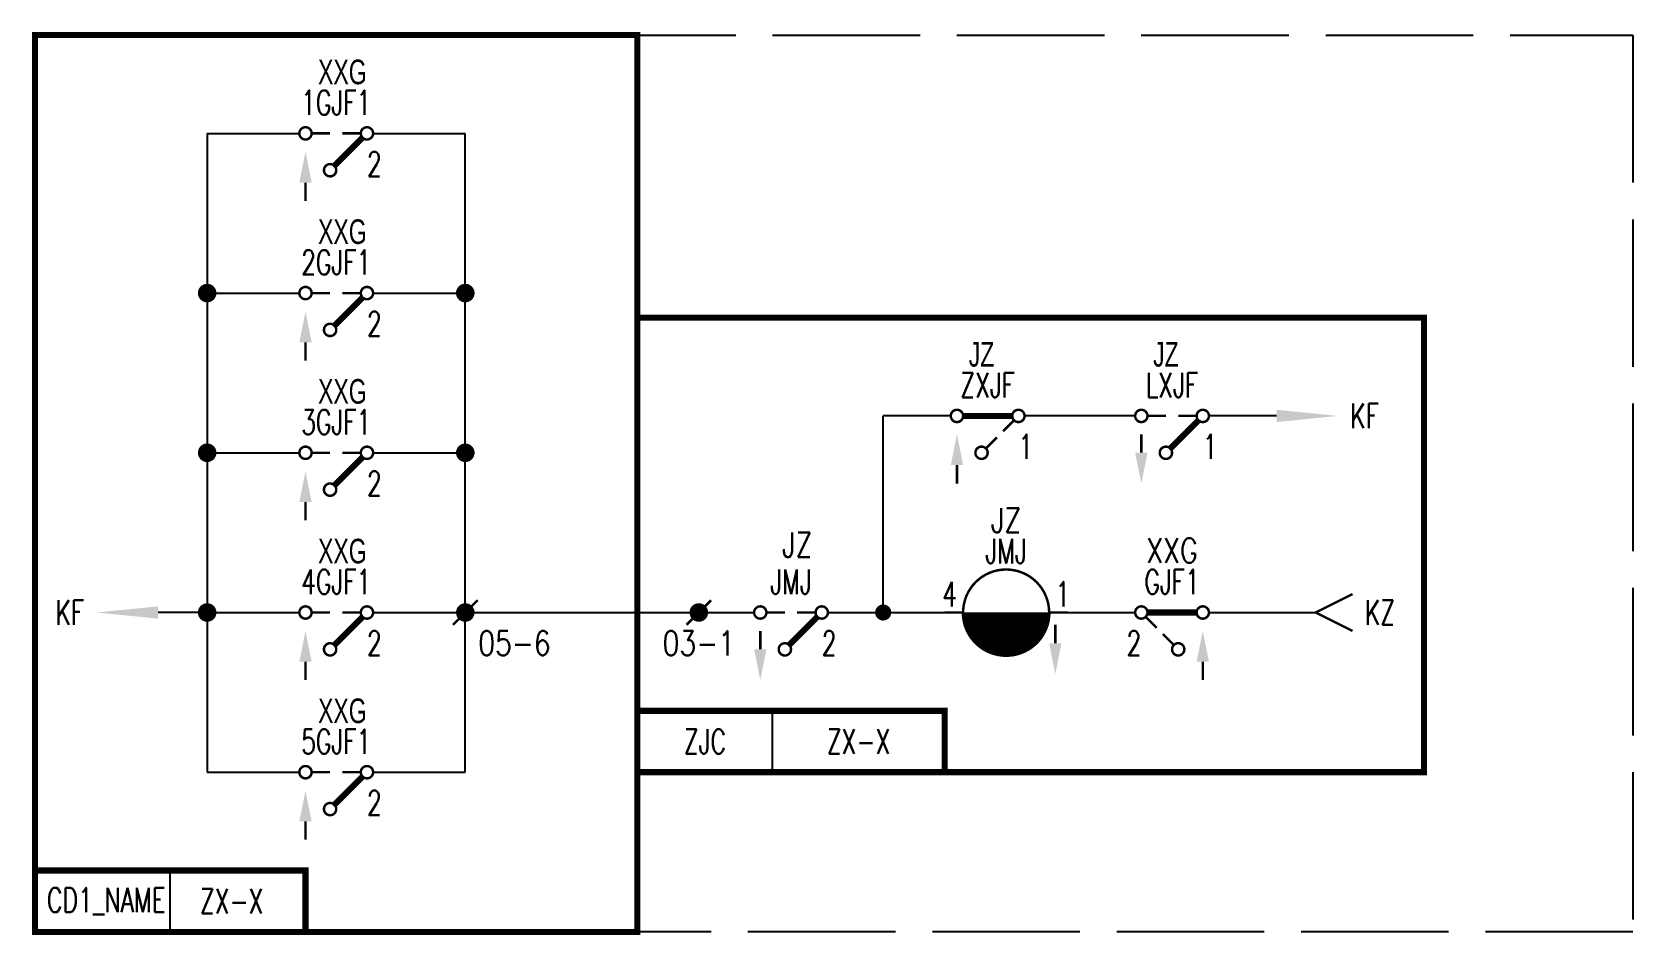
# Model space of a CAD drawing. Header units: millimetres. Extents: x -130 to 0, y -73 to 0.
import ezdxf
from ezdxf.enums import TextEntityAlignment as Align

# ---------------------------------------------------------------- set-up
doc = ezdxf.new("R2010")
doc.units = ezdxf.units.MM
doc.linetypes.add('ACAD_ISO02W100', pattern=[15, 12, -3])
doc.layers.add('hide', color=7, linetype='Continuous')
doc.layers.add('tie', color=7, linetype='Continuous')
doc.styles.add('HZ', font='TXT', dxfattribs={"width": 0.7, "bigfont": 'HZTXT'})

msp = doc.modelspace()

# ---------------------------------------------------------------- linework, layer by layer
at = {"color": 7}
for p, q in [((-116, -8), (-116, -60)), ((-116, -8), (-108.5, -8)), ((-102.5, -8), (-95, -8)), ((-95, -60), (-95, -8)), ((-116, -21), (-108.5, -21)), ((-102.5, -21), (-95, -21)), ((-61, -47), (-61, -31)), ((-55.5, -31), (-61, -31)), ((-40.5, -31), (-49.5, -31)), ((-29, -31), (-34.5, -31)), ((-116, -34), (-108.5, -34)), ((-102.5, -34), (-95, -34)), ((-116, -47), (-120, -47)), ((-116, -47), (-108.5, -47)), ((-102.5, -47), (-95, -47)), ((-95, -47), (-82, -47)), ((-82, -47), (-71.5, -47)), ((-65.5, -47), (-56, -47)), ((-46, -47), (-40.5, -47)), ((-34.5, -47), (-25.82, -47)), ((-70, -60), (-70, -55)), ((-116, -60), (-108.5, -60)), ((-102.5, -60), (-95, -60)), ((-119, -73), (-119, -68))]:
    msp.add_line(p, q, dxfattribs=at)
for points, const_width in [([(-130, -73), (-81, -73), (-81, 0), (-130, 0), (-130, -73)], 0.5), ([(-22.82, -45.5), (-25.82, -47), (-22.82, -48.5)], 0.2), ([(-130, -68), (-130, -73), (-108, -73)], 0.5)]:
    msp.add_lwpolyline(points, dxfattribs=dict(const_width=const_width))
for points, const_width in [([(-108, -8.5, -1), (-108, -7.5, -1), (-108, -8.5)], 0.2), ([(-103, -8.5, -1), (-103, -7.5, -1), (-103, -8.5)], 0.2), ([(-106, -11.5, -1), (-106, -10.5, -1), (-106, -11.5)], 0.2), ([(-108, -21.5, -1), (-108, -20.5, -1), (-108, -21.5)], 0.2), ([(-103, -21.5, -1), (-103, -20.5, -1), (-103, -21.5)], 0.2), ([(-106, -24.5, -1), (-106, -23.5, -1), (-106, -24.5)], 0.2), ([(-55, -31.5, -1), (-55, -30.5, -1), (-55, -31.5)], 0.2), ([(-50, -31.5, -1), (-50, -30.5, -1), (-50, -31.5)], 0.2), ([(-40, -31.5, -1), (-40, -30.5, -1), (-40, -31.5)], 0.2), ([(-35, -31.5, -1), (-35, -30.5, -1), (-35, -31.5)], 0.2), ([(-108, -34.5, -1), (-108, -33.5, -1), (-108, -34.5)], 0.2), ([(-103, -34.5, -1), (-103, -33.5, -1), (-103, -34.5)], 0.2), ([(-53, -34.5, -1), (-53, -33.5, -1), (-53, -34.5)], 0.2), ([(-38, -34.5, -1), (-38, -33.5, -1), (-38, -34.5)], 0.2), ([(-106, -37.5, -1), (-106, -36.5, -1), (-106, -37.5)], 0.2), ([(-51, -48.81, -0.414214), (-52.81, -47)], 3.62), ([(-49.19, -47, -0.414214), (-51, -48.81)], 3.62), ([(-108, -47.5, -1), (-108, -46.5, -1), (-108, -47.5)], 0.2), ([(-103, -47.5, -1), (-103, -46.5, -1), (-103, -47.5)], 0.2), ([(-71, -47.5, -1), (-71, -46.5, -1), (-71, -47.5)], 0.2), ([(-66, -47.5, -1), (-66, -46.5, -1), (-66, -47.5)], 0.2), ([(-40, -46.5, -1), (-40, -47.5, -1), (-40, -46.5)], 0.2), ([(-35, -46.5, -1), (-35, -47.5, -1), (-35, -46.5)], 0.2), ([(-106, -50.5, -1), (-106, -49.5, -1), (-106, -50.5)], 0.2), ([(-69, -50.5, -1), (-69, -49.5, -1), (-69, -50.5)], 0.2), ([(-37, -49.5, -1), (-37, -50.5, -1), (-37, -49.5)], 0.2), ([(-108, -60.5, -1), (-108, -59.5, -1), (-108, -60.5)], 0.2), ([(-103, -60.5, -1), (-103, -59.5, -1), (-103, -60.5)], 0.2), ([(-106, -63.5, -1), (-106, -62.5, -1), (-106, -63.5)], 0.2)]:
    msp.add_lwpolyline(points, format="xyb", dxfattribs=dict(at, const_width=const_width))
for points, const_width in [([(-106, -8), (-107.5, -8)], 0.2), ([(-105.73, -10.73), (-103.36, -8.36)], 0.5), ([(-103.5, -8), (-105, -8)], 0.2), ([(-108, -12), (-108, -13.5)], 0.2), ([(-106, -21), (-107.5, -21)], 0.2), ([(-105.73, -23.73), (-103.36, -21.36)], 0.5), ([(-103.5, -21), (-105, -21)], 0.2), ([(-81, -23), (-17, -23), (-17, -60), (-81, -60), (-81, -23), (-81, -23)], 0.5), ([(-108, -25), (-108, -26.5)], 0.2), ([(-54.5, -31), (-50.5, -31)], 0.5), ([(-50.32, -31.32), (-51.25, -32.25)], 0.2), ([(-38, -31), (-39.5, -31)], 0.2), ([(-37.73, -33.73), (-35.36, -31.36)], 0.5), ([(-35.5, -31), (-37, -31)], 0.2), ([(-40, -34), (-40, -32.5)], 0.2), ([(-51.75, -32.75), (-52.69, -33.69)], 0.2), ([(-106, -34), (-107.5, -34)], 0.2), ([(-105.73, -36.73), (-103.36, -34.36)], 0.5), ([(-103.5, -34), (-105, -34)], 0.2), ([(-55, -35), (-55, -36.5)], 0.2), ([(-108, -38), (-108, -39.5)], 0.2), ([(-96, -48), (-94, -46)], 0.2), ([(-77, -48), (-75, -46)], 0.2), ([(-35.5, -47), (-39.5, -47)], 0.5), ([(-106, -47), (-107.5, -47)], 0.2), ([(-105.73, -49.73), (-103.36, -47.36)], 0.5), ([(-103.5, -47), (-105, -47)], 0.2), ([(-69, -47), (-70.5, -47)], 0.2), ([(-68.73, -49.73), (-66.36, -47.36)], 0.5), ([(-66.5, -47), (-68, -47)], 0.2), ([(-54.5, -47), (-56, -47)], 0.2), ([(-47.5, -47), (-46, -47)], 0.2), ([(-47, -49.5), (-47, -48)], 0.2), ([(-38.75, -48.25), (-39.69, -47.31)], 0.2), ([(-71, -50), (-71, -48.5)], 0.2), ([(-37.32, -49.68), (-38.25, -48.75)], 0.2), ([(-108, -51), (-108, -52.5)], 0.2), ([(-35, -51), (-35, -52.5)], 0.2), ([(-81, -55), (-56, -55), (-56, -60)], 0.5), ([(-81, -55), (-81, -60), (-56, -60)], 0.5), ([(-106, -60), (-107.5, -60)], 0.2), ([(-103.5, -60), (-105, -60)], 0.2), ([(-105.73, -62.73), (-103.36, -60.36)], 0.5), ([(-108, -64), (-108, -65.5)], 0.2), ([(-130, -68), (-108, -68), (-108, -73)], 0.5)]:
    msp.add_lwpolyline(points, dxfattribs=dict(at, const_width=const_width))
for points, const_width in [([(-116.38, -21, 1), (-115.62, -21, 1)], 0.75), ([(-95.38, -21, 1), (-94.62, -21, 1)], 0.75), ([(-116.38, -34, 1), (-115.62, -34, 1)], 0.75), ([(-95.38, -34, 1), (-94.62, -34, 1)], 0.75), ([(-54.5, -47, 1), (-47.5, -47, 1)], 0.2), ([(-116.38, -47, 1), (-115.62, -47, 1)], 0.75), ([(-95.38, -47, 1), (-94.62, -47, 1)], 0.75), ([(-76.38, -47, 1), (-75.62, -47, 1)], 0.75), ([(-61.33, -47, 1), (-60.67, -47, 1)], 0.65)]:
    msp.add_lwpolyline(points, format="xyb", close=True, dxfattribs=dict(at, const_width=const_width))
for points in [[(-108.5, -12), (-107.5, -12), (-108, -9.5)], [(-108.5, -25), (-107.5, -25), (-108, -22.5)], [(-29, -31.5), (-29, -30.5), (-24, -31)], [(-55.5, -35), (-54.5, -35), (-55, -32.5)], [(-39.5, -34), (-40.5, -34), (-40, -36.5)], [(-108.5, -38), (-107.5, -38), (-108, -35.5)], [(-120, -46.5), (-120, -47.5), (-125, -47)], [(-108.5, -51), (-107.5, -51), (-108, -48.5)], [(-35.5, -51), (-34.5, -51), (-35, -48.5)], [(-70.5, -50), (-71.5, -50), (-71, -52.5)], [(-46.5, -49.5), (-47.5, -49.5), (-47, -52)], [(-108.5, -64), (-107.5, -64), (-108, -61.5)]]:
    msp.add_solid(points, dxfattribs=at)
at = {"layer": 'hide', "color": 3, "linetype": 'ACAD_ISO02W100'}
msp.add_lwpolyline([(-130, 0), (0, 0), (0, -73), (-130, -73)], close=True, dxfattribs=at)

# ---------------------------------------------------------------- texts
at = {"color": 3, "width": 0.7}
for s, p in [('XXG', (-105, -3)), ('XXG', (-105, -16)), ('JZ', (-53, -26)), ('JZ', (-38, -26)), ('XXG', (-105, -29)), ('XXG', (-105, -42)), ('XXG', (-105, -55))]:
    msp.add_text(s, height=2, dxfattribs=at).set_placement(p, align=Align.MIDDLE)
at = {"color": 7, "style": 'HZ', "width": 0.7}
for s, p in [('1GJF1', (-105.5, -6.5)), ('2GJF1', (-105.5, -19.5)), ('ZXJF', (-52.5, -29.5)), ('LXJF', (-37.5, -29.5)), ('3GJF1', (-105.5, -32.5)), ('JMJ', (-51, -43)), ('4GJF1', (-105.5, -45.5)), ('JMJ', (-68.5, -45.5)), ('GJF1', (-37.5, -45.5)), ('5GJF1', (-105.5, -58.5))]:
    msp.add_text(s, height=2, dxfattribs=at).set_placement(p, align=Align.CENTER)
for s, p in [('2', (-103, -11.5)), ('2', (-103, -24.5)), ('KF', (-23, -32)), ('1', (-50, -34.5)), ('1', (-35, -34.5)), ('2', (-103, -37.5)), ('1', (-47, -46.5)), ('2', (-103, -50.5)), ('2', (-66, -50.5)), ('2', (-103, -63.5))]:
    msp.add_text(s, height=2, dxfattribs=at).set_placement(p)
at = {"color": 3, "style": 'HZ', "width": 0.8}
for s, p in [('JZ', (-51, -40.5)), ('JZ', (-68, -42.5)), ('XXG', (-37.5, -42.95))]:
    msp.add_text(s, height=2, dxfattribs=at).set_placement(p, align=Align.CENTER)
at = {"color": 7, "style": 'HZ', "width": 0.7}
for s, p in [('4', (-55, -46.5)), ('KF', (-126, -48)), ('2', (-40, -50.5))]:
    msp.add_text(s, height=2, dxfattribs=at).set_placement(p, align=Align.RIGHT)
at = {"style": 'HZ', "width": 0.7}
msp.add_text('KZ', height=2, dxfattribs=at).set_placement((-21.82, -48))
at = {"color": 7, "style": 'HZ', "width": 0.7}
msp.add_text('ZJC', height=2, dxfattribs=at).set_placement((-75.5, -57.5), align=Align.MIDDLE)
at = {"color": 5, "style": 'HZ', "width": 0.7}
msp.add_text('ZX-X', height=2, dxfattribs=at).set_placement((-63, -57.5), align=Align.MIDDLE)
at = {"color": 3, "style": 'HZ', "width": 0.7}
for s, p in [('CD1_NAME', (-124.2, -70.5)), ('ZX-X', (-114, -70.5))]:
    msp.add_text(s, height=2, dxfattribs=at).set_placement(p, align=Align.MIDDLE)
at = {"layer": 'tie', "color": 3, "style": 'HZ', "width": 0.8}
for s, p in [('05-6', (-91, -50.5)), ('03-1', (-76, -50.5))]:
    msp.add_text(s, height=2, dxfattribs=at).set_placement(p, align=Align.CENTER)

doc.saveas('drawing.dxf')
